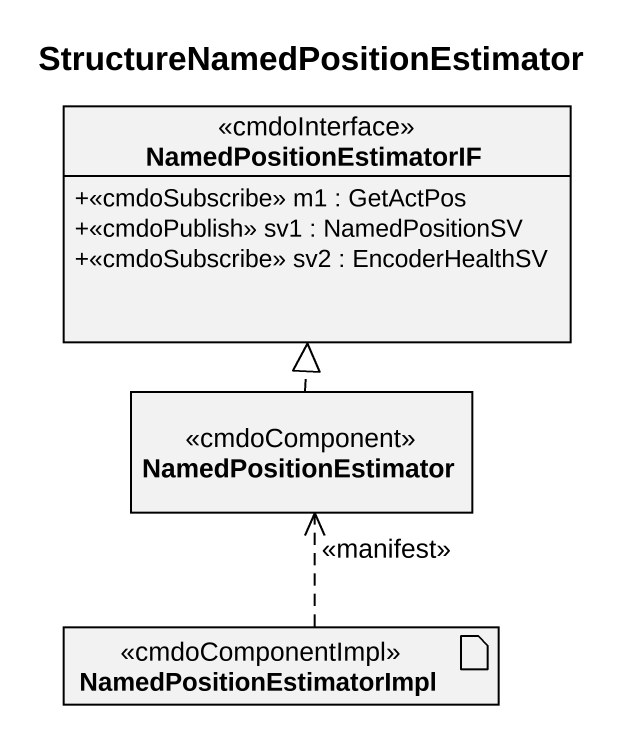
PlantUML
@startuml
title StructureNamedPositionEstimator
allowmixing
hide circle
hide empty members
skinparam classAttributeIconSize 0
interface NamedPositionEstimatorIF <<cmdoInterface>> {
  +<<cmdoSubscribe>> m1 : GetActPos
  +<<cmdoPublish>> sv1 : NamedPositionSV
  +<<cmdoSubscribe>> sv2 : EncoderHealthSV
}
class NamedPositionEstimator <<cmdoComponent>>
artifact NamedPositionEstimatorImpl <<cmdoComponentImpl>>
NamedPositionEstimator .up.|> NamedPositionEstimatorIF
NamedPositionEstimatorImpl .up.> NamedPositionEstimator : <<manifest>>
@enduml
